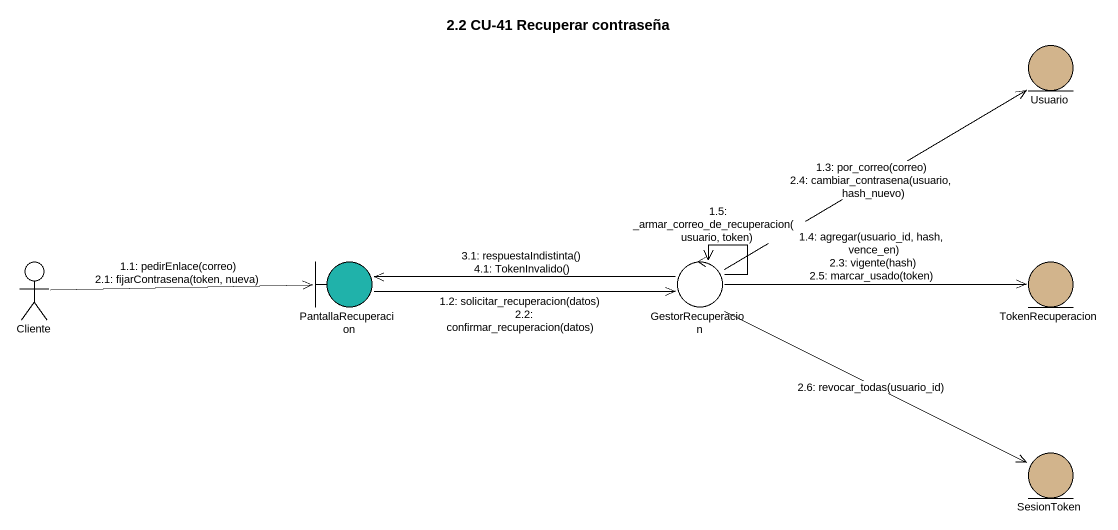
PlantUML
@startuml
title 2.2 CU-41 Recuperar contraseña
entity Usuario #D2B48C
actor Cliente
boundary PantallaRecuperacion #20B2AA
control GestorRecuperacion
entity TokenRecuperacion #D2B48C
entity SesionToken #D2B48C
Cliente -right-> PantallaRecuperacion : 1.1: pedirEnlace(correo)\n2.1: fijarContrasena(token, nueva)
PantallaRecuperacion -right-> GestorRecuperacion : 1.2: solicitar_recuperacion(datos)\n2.2: confirmar_recuperacion(datos)
GestorRecuperacion -up-> Usuario : 1.3: por_correo(correo)\n2.4: cambiar_contrasena(usuario, hash_nuevo)
GestorRecuperacion -right-> TokenRecuperacion : 1.4: agregar(usuario_id, hash, vence_en)\n2.3: vigente(hash)\n2.5: marcar_usado(token)
GestorRecuperacion --> GestorRecuperacion : 1.5: _armar_correo_de_recuperacion(usuario, token)
GestorRecuperacion -right-> SesionToken : 2.6: revocar_todas(usuario_id)
GestorRecuperacion -left-> PantallaRecuperacion : 3.1: respuestaIndistinta()\n4.1: TokenInvalido()
@enduml
